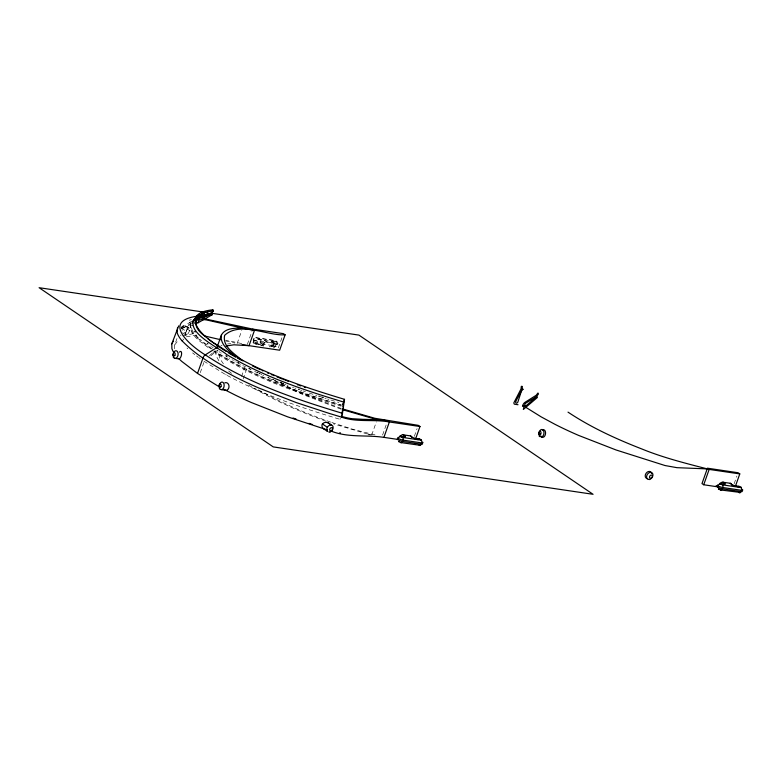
<?xml version="1.0" encoding="UTF-8"?>
<svg xmlns="http://www.w3.org/2000/svg" width="782" height="782" viewBox="0 0 782 782"><rect width="100%" height="100%" fill="white"/><g stroke="black" fill="none" stroke-linecap="round" stroke-linejoin="round"><path stroke-width="0.59" stroke-dasharray="3.91 2.93" d="M253.094 340.023A3.49 0.792 19.5 0 1 253.456 340.062L272.116 342.829A3.49 0.792 19.5 0 1 276.73 344.549A3.49 0.792 19.5 0 1 276.017 345.478A2.092 1.329 -81.6 0 1 274.169 346.612L276.642 346.309L277.805 344.06L277.639 342.213L275.782 340.776L254.179 337.531M227.22 375.448C262.791 394.734 301.324 407.774 339.984 419.299L340.16 418.302M277.805 344.06L277.913 343.572M264.678 342.399L263.456 345.957M185.657 332.897L186.517 330.698M215.822 350.776L215.979 355.527L219.253 361.489M190.593 323.943C189.205 329.965 194.523 334.852 198.325 338.733M174.611 348.811A119.235 27.028 19.5 0 1 174.709 344.833L177.015 338.42M200.28 372.662L204.249 361.45L205.08 360.746M237.142 343.533L241.814 330.336M247.317 344.491L251.99 331.304M241.56 376.484L245.069 366.582M243.143 379.026L247.044 368.029M278.324 347.931L282.605 335.84M339.984 419.299L340.326 418.341M371.694 435.017L376.377 421.821M382.574 435.095L386.855 422.994M414.352 436.327L417.08 428.634M734.161 483.726L736.888 476.033M174.738 344.852L178.091 340.532M190.573 323.621C188.022 335.488 202.616 342.536 210.065 349.134M214.082 351.519L214.952 350.932C253.241 376.719 297.512 391.616 341.353 404.9M180.945 327.775C182.665 324.139 187.269 325.723 189.293 328.196M270.054 347.061A4.193 0.948 19.5 0 1 271.237 346.172C274.003 345.048 271.325 340.424 274.159 343.112M209.429 355.654L212.567 352.965M213.017 352.584L213.916 351.822C252.459 377.765 297.004 392.779 341.128 406.141M210.915 355.761L215.92 351.499M181.913 328.635L190.74 324.471M263.397 343.308A2.082 1.535 -55.8 0 1 263.642 343.093L262.82 344.764L263.387 344.706M275.108 346.778A2.082 1.535 -55.8 0 1 274.863 346.993L274.863 347.003M182.46 328.205L191.267 323.152M192.636 320.796L187.152 323.846L190.397 322.399M274.56 346.758L271.002 346.299L272.097 346.387M220.935 345.732L222.078 345.263M189.185 320.249L191.355 319.613M182.812 335.869L192.998 333.728M186.341 336.807L197.396 334.979M227.562 343.953L230.817 343.611M274.316 346.631C279.125 345.576 266.887 342.389 276.476 344.197A3.49 0.792 19.5 0 0 277.19 343.269A3.49 0.792 19.5 0 0 272.566 341.548L253.915 338.782A3.49 0.792 19.5 0 0 253.231 338.723M271.237 346.172A2.092 1.329 -81.6 0 0 273.084 345.048L273.544 343.767A2.092 1.329 -81.6 0 0 273.055 341.05L276.515 341.411L274.502 340.434L255.763 337.658C253.945 338.088 260.308 339.671 260.259 339.153A4.193 0.948 19.5 0 1 266.535 341.939L273.778 343.015A4.301 3.177 -55.8 0 1 275.489 344.872M276.056 341.49L275.978 341.48A2.092 1.329 -81.6 0 1 276.476 344.197L276.017 345.478L272.292 345.116L274.707 346.543L272.683 345.566L253.945 342.78C252.664 343.699 259.35 344.627 259.477 344.539L258.637 344.383L263.417 346.113M256.379 344.06L253.847 343.347L252.215 341.881M241.794 343.581L225.695 340.16M375.018 434.9L353.62 429.523L331.676 422.466M370.482 434.733L368.498 434.264M225.685 340.942L229.928 341.949A109.109 24.75 19.5 0 0 234.825 343.044M367.53 434.03L333.415 423.834M341.353 405.379C297.287 392.036 252.791 377.041 214.297 351.128M337.482 402.036L338.929 402.476M334.588 401.166L330.327 399.856M327.59 399.006L328.958 399.436M324.853 398.146L326.221 398.576M321.881 396.894L323.494 397.344M323.484 397.706L320.747 396.836M319.252 396.054L320.532 396.464M318.147 395.995L319.447 396.415M315.557 395.145L316.847 395.575M312.966 394.294L309.144 393.014M341.265 409.26L302.829 394.548L267.434 377.462M305.469 391.753L303.015 390.912M341.314 408.527L302.634 393.669L273.876 379.974M330.63 422.104C304.726 412.945 279.311 402.075 255.587 388.175M300.581 390.052L301.803 390.482M298.372 388.967L299.516 389.377M298.255 389.231L299.418 389.641M326.133 421.273C299.32 411.508 273.026 399.993 248.627 385.106M294.775 387.98L295.928 388.39M292.468 387.129L293.621 387.559M286.926 385.057L288.02 385.477M284.746 384.226L285.841 384.646M282.791 383.102L283.866 383.512M283.661 383.806L279.457 382.163M280.718 382.281L281.97 382.848M279.936 382.046L280.953 382.447M274.316 380.091L275.332 380.511M272.977 379.221L273.935 379.612M272.341 379.27L273.329 379.681M268.206 377.207L269.155 377.608M267.464 377.217L268.431 377.628M262.752 375.165L263.681 375.575M260.905 374.334L261.833 374.754M259.458 373.288L260.367 373.698M259.077 373.513L259.995 373.923M258.187 373.102L254.639 371.45M257.415 372.379L258.275 372.789M251.178 369.798L248.637 368.547M249.096 368.361L250.651 369.143M249.008 368.332L249.829 368.742M244.502 366.465L245.313 366.885M242.87 365.624L243.681 366.044M240.475 364.363L237.327 362.662M237.865 362.516L238.637 362.946M238.011 362.574L238.774 362.995M235.783 361.812L236.555 362.242M225.558 374.529L226.389 374.989M224.737 374.07L203.555 360.981M233.505 360.531L234.258 360.961M232 359.671L232.753 360.101M229.028 357.941L229.761 358.371M227.582 357.071L225.411 355.761M226.018 355.654L226.731 356.093M226.389 355.781L227.093 356.221M220.495 352.662L221.198 353.112M219.116 351.763L219.801 352.213M181.404 328.069L186.214 331.343A3.969 1.202 -66.2 0 0 185.774 334.979M187.142 334.716L184.073 332.633A3.842 2.835 -55.8 0 0 186.751 326.671A3.842 2.835 -55.8 0 0 181.268 328.323M182.47 332.829L185.735 335.048M187.133 328.919L189.518 330.542M185.246 325.713L188.814 328.147M213.173 347.736L211.922 346.856M212.372 349.153L199.86 339.349M211.072 348.899L198.726 339.105M200.212 358.645L198.921 357.726M210.71 345.976L211.316 346.416M198.305 357.276L196.497 355.937M194.767 354.608L192.587 352.887M231.57 373.366L228.627 370.981M263.739 343.073L257.816 341.431A3.49 0.792 19.5 0 1 253.133 339.662M187.817 348.762L186.986 347.97M198.296 337.873L195.06 334.373M223.417 363.806L219.869 358.782L218.491 353.005M183.77 339.975L182.9 338.86M193.574 332.409L192.949 331.451M192.587 330.835L191.854 329.33M263.436 344.549L261.208 343.366L257.366 342.721A3.49 0.792 19.5 0 1 252.195 340.512M180.574 335.028L180.994 335.849M275.606 344.833L275.616 344.862A2.082 1.535 -55.8 0 1 275.694 345.126M262.889 345.243L262.889 345.224A2.082 1.535 -55.8 0 1 262.811 344.96M191.619 328.743L191.287 327.599M255.509 343.845A2.092 1.329 -81.6 0 0 257.366 342.721L257.816 341.431A2.092 1.329 -81.6 0 0 257.327 338.714M253.945 342.78A2.092 1.329 -81.6 0 1 253.456 340.062L253.915 338.782A2.092 1.329 -81.6 0 1 255.763 337.658M272.605 345.546A2.092 1.329 -81.6 0 1 272.116 342.829L272.566 341.548A2.092 1.329 -81.6 0 1 274.423 340.414M260.259 339.153A2.092 1.329 -81.6 0 1 260.748 341.871L260.289 343.151A2.092 1.329 -81.6 0 1 258.441 344.276A4.193 0.948 19.5 0 1 263.368 345.976A4.301 3.177 -55.8 0 1 263.016 345.224M263.749 343.132A4.301 3.177 -55.8 0 1 266.564 341.851M273.778 343.015A4.193 0.948 19.5 0 1 273.055 341.05M274.746 346.954A4.301 3.177 -55.8 0 1 273.143 348M181.434 328.479A1.75 1.29 -55.8 0 1 183.428 326.847A1.75 1.29 -55.8 0 1 184.034 328.939A1.75 1.29 -55.8 0 1 181.835 329.877M186.155 331.285A4.321 1.408 -67.2 0 1 188.775 328.264A4.291 1.437 -65.7 0 1 189.655 330.424M189.586 330.512A3.939 1.261 -65.1 0 1 187.172 334.598M368.263 434.821A109.109 24.721 19.5 0 1 371.098 434.978"/><path stroke-width="1.17" d="M342.115 413.248L342.575 409.455M342.878 406.923L343.269 403.15L342.917 404.695M182.001 340.757C197.035 356.309 216.36 366.866 235.265 376.973A119.157 26.999 19.5 0 0 258.842 388.019L296.222 402.564L329.388 413.463L341.519 417.119L341.685 416.65A4.193 0.948 -73.6 0 0 342.487 413.326L344.52 399.338C300.464 386.054 255.91 371.196 217.513 345.165C201.062 336.025 179.176 313.113 212.841 309.819L213.457 311.05L211.042 313.514L203.271 314.98L196.595 317.736M178.707 325.859L171.786 343.904L171.893 348.547A118.825 26.93 19.5 0 0 173.487 352.027M192.049 323.318L192.763 321.363M177.465 327.893L177.172 332.497A119.157 27.008 19.5 0 0 182.001 340.757M343.484 402.28L343.64 401.616M343.699 401.401L344.52 399.338M341.812 414.851L341.382 415.789M194.806 323.445L198.051 322.8L199.009 320.112M218.158 386.152L197.523 373.425L203.144 357.57A4.193 3.089 -55.8 0 1 205.324 354.842L216.37 347.882L218.158 345.605L219.996 347.433M217.376 346.377L221.482 334.804C225.685 327.707 235.548 328.166 242.762 328.166M204.112 318.714L252.772 329.105L254.502 330.278L249.047 345.673L233.838 344.803L226.027 346.045M252.772 329.105L283.387 333.64L285.117 334.813L279.663 350.209L249.047 345.673A85.58 19.403 19.5 0 1 242.166 344.52M415.701 438.604L419.983 426.513L418.253 425.34L374.774 418.272L342.448 408.898M525.621 403.219L536.217 396.845L538.495 393.952L537.967 393.004L536.178 395.281L525.123 402.241A4.193 3.089 -55.8 0 0 522.953 404.968L522.484 406.278L523.989 406.503L523.344 409.465L537.39 397.481L536.872 396.533L526.54 405.35A1.398 1.026 -55.8 0 1 524.986 405.291M717.847 486.863L703.722 484.762L709.176 469.376C686.821 463.618 663.713 457.9 642.051 449.054C616.324 439.044 591.026 427.49 568.015 412.134M735.5 486.003L739.782 473.912L738.061 472.739L707.446 468.193L701.992 483.589L703.722 484.762M221.482 334.804C219.292 344.285 229.654 351.157 235.509 356.768M171.786 343.904L173.291 341.206M515.719 401.449L521.965 389.847L522.405 386.464L521.34 386.308L520.998 388.967L513.794 402.945L514.302 404.177L518.016 404.724M195.041 322.507C198.863 316.984 206.292 315.987 212.372 314.628L211.756 313.396L210.397 313.631M199.967 319.867A1.398 1.261 79.9 0 0 200.671 319.721L208.726 314.765M193.046 320.903L194.161 319.564M217.122 348.537L217.836 347.638M218.54 346.729L216.145 344.794M195.109 320.2L197.807 317.922L201.179 316.456M212.01 310.659L212.841 309.819M194.386 319.349L196.282 317.922M195.168 319.467L200.72 316.231L209.859 313.758M720.036 483.364L720.095 483.315A2.082 1.535 -55.8 0 0 719.792 483.579M196.595 316.505C181.541 330.845 218.804 347.472 226.741 354.559C262.996 376.445 303.484 389.993 343.836 402.104M194.347 319.467L194.982 319.066M196.898 316.309L197.543 315.918M195.744 319.056L201.424 316.612M210.769 313.963L211.756 313.396M198.051 322.8L212.372 314.628M195.647 318.685L206.868 314.423M198.227 315.547L199.762 314.823M195.94 318.968L199.781 317.414M200.593 314.481L204.415 313.211M199.576 317.023L201.59 316.339M201.697 316.299L203.603 315.654M208.98 313.826L210.329 313.367M201.922 316.456L203.476 316.006M200.779 317.091L201.297 316.945M202.215 316.153L203.838 315.723M202.343 316.642L203.437 316.368M204.561 315.723L206.35 315.312M206.604 312.644L207.797 312.37M206.722 314.403L210.485 313.631M204.425 315.576L206.233 315.175M195.725 316.407C160.721 322.096 192.626 347.54 206.731 355.8C248.002 383.112 295.43 399.152 342.487 413.326M204.62 316.084L207.093 315.557M196.36 316.27L197.66 316.006M207.582 315.048L209.498 314.687M209.762 313.748L211.12 313.514M207.494 314.921L208.129 314.804M213.457 311.05C194.503 312.018 189.215 325.723 205.549 336.661M207.738 315.439L208.383 315.322M329.975 432.163L328.802 431.987M649.783 479.562L648.61 479.386M363.307 419.318L379.358 419.797A85.58 19.394 19.5 0 1 387.628 420.794L389.368 421.977L419.983 426.513M362.711 419.318L352.066 418.712A25.904 5.865 19.5 0 1 341.529 416.386M399.876 436.356L402.329 437.382L421.146 440.178C422.974 439.64 416.454 438.252 416.65 438.682A4.193 0.948 19.5 0 1 410.374 435.887L403.131 434.812A4.193 0.948 19.5 0 1 403.864 436.786L400.394 436.424L401.254 436.767M399.113 441.478L398.576 441.556L400.589 442.534L419.856 445.261L418.869 444.557M285.117 334.813C267.845 336.055 240.191 320.972 224.649 335.302C222.01 346.866 235.519 354.432 242.899 360.932M383.913 437.373C366.269 434.675 347.863 437.94 330.913 430.98M723.663 484.185L720.193 483.823L722.216 484.801L740.955 487.577C742.949 487.137 736.214 485.573 736.458 486.081A4.193 0.948 19.5 0 1 730.173 483.286L722.939 482.211A4.193 0.948 19.5 0 1 723.663 484.185A2.092 1.329 -81.6 0 0 722.226 484.557M718.482 488.349A2.092 1.329 -81.6 0 0 718.922 488.877L718.384 489.004L720.398 489.933L739.391 492.318M205.637 312.38L39.1 287.698L273.26 446.903L593.069 494.302L358.909 335.097L210.466 313.093M523.471 389.328L522.415 389.172L520.978 392.398L517.87 402.007A1.398 1.026 -55.8 0 1 516.345 403.131A1.398 1.026 -55.8 0 1 515.739 401.684M541.066 436.112L539.463 435.877A3.842 2.444 -81.6 0 1 540.577 429.944A3.842 2.444 -81.6 0 1 543.949 432.241A3.842 2.444 -81.6 0 1 541.252 437.089L542.855 437.334A3.842 2.444 -81.6 0 0 545.562 432.602A3.842 2.444 -81.6 0 0 542.346 430.061M325.674 429.396L287.522 416.806L251.208 402.466A118.825 26.92 19.5 0 1 235.529 395.223L225.91 390.355L221.443 389.69A3.842 2.444 -81.6 0 0 224.141 384.842A3.842 2.444 -81.6 0 0 220.768 382.554A3.842 2.444 -81.6 0 0 219.654 388.478M739.782 473.912L704.973 468.809L676.958 467.675L665.062 465.544L616.03 449.963L578.641 435.418A119.157 26.999 19.5 0 1 555.073 424.372L541.203 416.894L522.777 405.428M716.126 485.681L718.472 486.033A3.49 0.792 19.5 0 0 722.783 487.528L741.444 490.294A3.49 0.792 19.5 0 0 742.46 489.6M397.833 439.425L383.913 437.363L389.368 421.977C373.513 419.035 356.963 422.671 341.519 417.119M245.177 328.655L245.353 328.694A85.58 19.403 19.5 0 0 254.502 330.278M204.552 335.977L220.592 339.701M244.834 328.587L243.622 328.342M719.675 483.755L721.708 484.449M242.596 328.137L206.937 320.034A25.904 5.865 19.5 0 0 202.059 319.545M376.093 419.377L342.457 409.66M339.74 432.749L340.502 432.935M175.051 358.303L174.484 358.107M221.101 389.612L220.544 389.416M648.434 479.337L647.897 479.151M326.759 429.719L327.531 429.963M308.91 423.355L312.214 424.43M304.286 387.158L305.498 387.579M293.035 418.008L296.095 419.074M299.594 385.506L300.738 385.907M297.316 384.685L298.45 385.096M287.395 381L288.47 381.411M285.264 380.179L286.329 380.59M283.172 379.368L284.198 379.769M281.129 378.566L282.155 378.967M279.106 377.755L280.122 378.165M277.102 376.944L278.099 377.354M273.201 375.331L274.159 375.731M271.286 374.529L272.234 374.93M267.522 372.916L268.441 373.317M262.078 370.502L262.977 370.903M197.396 318.929L199.146 319.73M259.438 369.29L260.308 369.69M257.708 368.488L258.568 368.889M255.997 367.677L256.848 368.078M254.297 366.866L255.147 367.276M252.625 366.054L253.456 366.465M225.91 390.355L224.033 389.358M240.67 359.896L241.442 360.316M239.145 359.065L239.908 359.485M237.64 358.224L238.383 358.645M234.668 356.543L235.411 356.973M233.202 355.693L233.935 356.123M232.479 355.272L231.042 354.422M229.625 353.572L230.328 353.992M228.197 352.702L228.911 353.132M225.411 350.962L226.106 351.401M224.727 350.532L223.359 349.652M222 348.762L222.684 349.212M220.661 347.882L221.326 348.322M217.083 350.414L217.748 350.864M327.638 422.534L331.206 424.949M322.565 424.049L327.355 427.314M323.523 428.732L327.609 431.508A3.842 2.835 -55.8 0 1 328.43 425.955A3.842 2.835 -55.8 0 1 333.034 426.64A3.842 2.835 -55.8 0 1 330.033 431.869M197.523 373.425L181.805 361.44A131.014 29.696 19.5 0 1 179.156 358.938L178.599 358.381M214.913 343.924L215.519 344.363M214.307 343.493L213.144 342.643M212.577 342.233L210.915 340.991M207.318 343.454L207.865 343.875M209.85 340.18L210.378 340.581M209.332 339.769L207.846 338.586M195.129 332.008L194.65 331.363M192.04 325.693L191.971 325.146M173.526 352.995A3.842 2.444 -81.6 0 1 176.615 350.893A3.842 2.444 -81.6 0 1 178.042 355.008A3.842 2.444 -81.6 0 1 175.393 358.381L179.156 358.938A3.93 1.623 -75 0 0 181.61 353.835A3.93 1.623 -75 0 0 179.479 352.096M173.604 357.159A3.842 2.444 -81.6 0 1 173.193 354.344M174.19 357.97A2.16 0.489 19.5 0 1 173.291 357.364M198.872 318.978A1.398 1.261 79.9 0 1 198.755 318.616M198.765 317.922A1.398 1.261 79.9 0 1 199.371 317.111M398.429 438.741A3.49 0.792 19.5 0 0 397.979 439.738A3.49 0.792 19.5 0 0 402.525 441.419L421.175 444.176A3.49 0.792 19.5 0 0 421.821 443.198M400.667 442.544A2.092 1.329 -81.6 0 0 402.525 441.419L402.974 440.129A2.092 1.329 -81.6 0 0 402.486 437.412M419.328 445.31A2.092 1.329 -81.6 0 0 421.175 444.176L421.635 442.895A2.092 1.329 -81.6 0 0 421.146 440.178M414.831 443.814A4.193 0.948 19.5 0 1 414.587 443.775M402.417 437.158A2.092 1.329 -81.6 0 1 403.864 436.786M403.15 434.724A4.301 3.177 -55.8 0 0 400.345 436.004A2.082 1.535 -55.8 0 0 399.983 436.18M400.931 436.356A2.092 1.329 -81.6 0 0 399.074 437.48A3.49 0.792 19.5 0 0 398.361 438.409A3.49 0.792 19.5 0 0 402.974 440.129L421.635 442.895A3.49 0.792 19.5 0 0 422.661 442.201M417.979 439.709A2.092 1.329 -81.6 0 1 419.582 439.113M415.213 439.054A2.092 1.329 -81.6 0 1 416.65 438.682M410.413 435.799A4.301 3.177 -55.8 0 1 412.036 437.568M220.25 389.28A2.16 0.489 19.5 0 1 219.341 388.674M224.815 382.818A3.93 3.226 -87.4 0 1 228.979 385.8A3.93 3.226 -87.4 0 1 225.91 390.462M323.572 428.663A3.969 3.812 -17.7 0 1 322.34 423.952M322.458 423.971A4.321 4.115 -18.2 0 1 327.57 422.671A4.291 4.086 -23.1 0 1 330.522 425.017M327.306 429.719A3.939 3.783 -22.9 0 1 326.974 429.738M540.049 436.679A2.16 0.489 19.5 0 1 539.15 436.073M651.533 473.403A3.842 2.835 -55.8 0 0 646.997 472.308A3.842 2.835 -55.8 0 0 646.04 477.978L647.418 478.907A3.842 2.835 -55.8 0 1 648.229 473.354A3.842 2.835 -55.8 0 1 652.843 474.039A3.842 2.835 -55.8 0 1 649.842 479.268M717.485 486.121A3.49 0.792 19.5 0 0 718.199 487.391A3.49 0.792 19.5 0 0 722.333 488.818L740.984 491.575A3.49 0.792 19.5 0 0 741.766 490.695M720.476 489.943A2.092 1.329 -81.6 0 0 722.333 488.818L722.783 487.528A2.092 1.329 -81.6 0 0 722.294 484.811M739.137 492.709A2.092 1.329 -81.6 0 0 740.984 491.575L741.444 490.294A2.092 1.329 -81.6 0 0 740.955 487.577M720.154 483.403A4.301 3.177 -55.8 0 1 722.959 482.123M719.059 484.469A2.092 1.329 -81.6 0 1 720.73 483.755M718.482 486.003A3.49 0.792 19.5 0 1 718.199 484.82M737.954 486.883A2.092 1.329 -81.6 0 1 739.391 486.512M735.021 486.453A2.092 1.329 -81.6 0 1 736.458 486.081M730.222 483.198A4.301 3.177 -55.8 0 1 731.884 485.143M524.878 405.086A1.398 1.026 -55.8 0 1 525.436 403.356M174.855 355.341A1.75 1.114 -81.6 0 0 174.298 352.604A1.75 1.114 -81.6 0 0 172.949 355.048A1.75 1.114 -81.6 0 0 174.855 355.341M220.905 386.66A1.75 1.114 -81.6 0 0 220.348 383.913A1.75 1.114 -81.6 0 0 218.999 386.357A1.75 1.114 -81.6 0 0 220.905 386.66M331.539 430.638A1.75 1.29 -55.8 0 0 332.125 427.842A1.75 1.29 -55.8 0 0 329.721 429.347A1.75 1.29 -55.8 0 0 331.539 430.638M540.714 434.059A1.75 1.114 -81.6 0 0 540.157 431.312A1.75 1.114 -81.6 0 0 538.808 433.756A1.75 1.114 -81.6 0 0 540.714 434.059M651.347 478.037A1.75 1.29 -55.8 0 0 651.934 475.241A1.75 1.29 -55.8 0 0 649.529 476.746A1.75 1.29 -55.8 0 0 651.347 478.037"/></g></svg>
